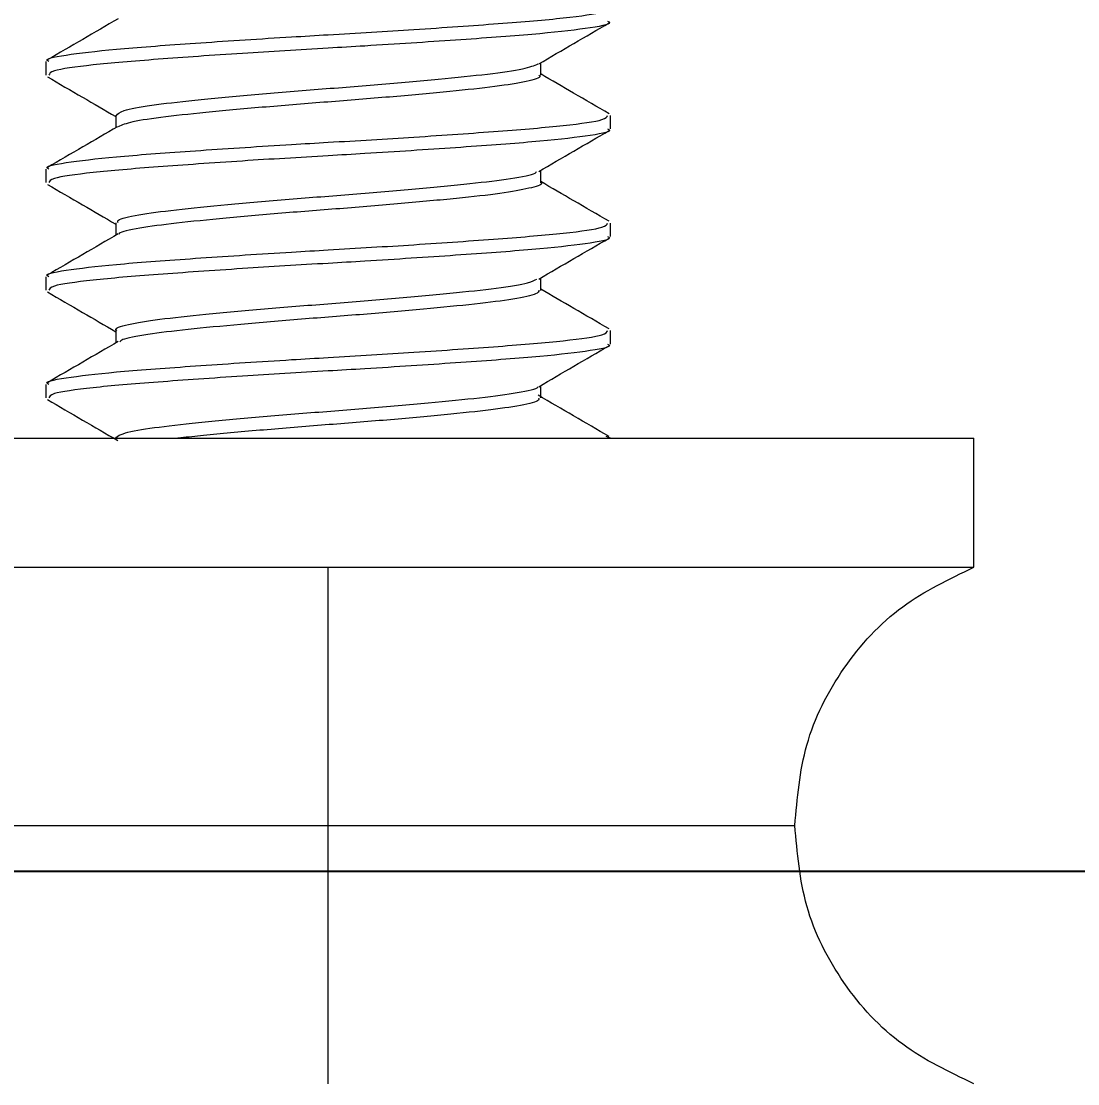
# Model space of a CAD drawing. Header units: millimetres. Extents: x 6 to 425, y 6 to 273.
# Drawn here: x 160.033 to 163.929, y 34.512 to 38.431 of the extents above; entities that cross this region are included whole.
import ezdxf

# ---------------------------------------------------------------- set-up
doc = ezdxf.new("R2010")
doc.units = ezdxf.units.MM
doc.layers.add('ITAR', color=7, linetype='Continuous')
doc.styles.add('SLDTEXTSTYLE0', font='TXT', dxfattribs={"width": 0.75})
doc.dimstyles.new('SLDDIMSTYLE0', dxfattribs={"dimtxt": 3.175, "dimasz": 3.302, "dimexe": 0, "dimexo": 0.0625, "dimgap": 0.79375, "dimtad": 0, "dimtih": 1, "dimtoh": 1, "dimlfac": 2, "dimrnd": 1e-09, "dimzin": 4, "dimdsep": 46, "dimtxsty": 'SLDTEXTSTYLE0', "dimsah": 1, "dimcen": 0.09, "dimadec": 0, "dimazin": 1, "dimtfac": 1, "dimtofl": 0, "dimtmove": 0, "dimatfit": 3, "dimfxl": 1, "dimfrac": 2, "dimtolj": 1, "dimtzin": 12, "dimarcsym": 0})

# ---------------------------------------------------------------- blocks, each defined once
blk = doc.blocks.new('_D_12')
at = {"layer": 'ITAR'}
for p, q in [((244.3698, 85.1475), (141.9194, 85.1475)), ((145.0944, 85.1475), (145.0944, 67.7603)), ((138.4696, 62.0266), (137.8247, 62.0266)), ((137.8247, 62.0266), (137.8247, 56.9863)), ((151.7192, 62.0266), (152.3641, 62.0266)), ((152.3641, 62.0266), (152.3641, 56.9863)), ((137.8247, 56.9863), (138.4696, 56.9863)), ((152.3641, 56.9863), (151.7192, 56.9863)), ((145.0944, 35.2954), (145.0944, 56.3413)), ((244.3698, 35.2954), (141.9194, 35.2954))]:
    blk.add_line(p, q, dxfattribs=at)
for points in [[(145.0944, 85.1475), (144.5864, 81.8455), (145.6024, 81.8455)], [(145.0944, 35.2954), (145.6024, 38.5974), (144.5864, 38.5974)]]:
    blk.add_solid(points, dxfattribs=at)
at = {"layer": 'ITAR', "char_height": 3.175, "attachment_point": 1, "style": 'SLDTEXTSTYLE0'}
for s, insert in [('99.70mm', (135.8472, 66.7643)), ('3.93in', (139.2758, 61.079))]:
    blk.add_mtext(s, dxfattribs=dict(at, insert=insert))

msp = doc.modelspace()

# ---------------------------------------------------------------- linework, layer by layer
at = {"color": 7, "linetype": 'Continuous', "lineweight": 15}
for p, q in [((160.1234, 38.2823), (160.1234, 38.2328)), ((161.9484, 38.2324), (161.9484, 38.2782)), ((160.3812, 38.0843), (160.3812, 38.0385)), ((162.2062, 38.0344), (162.2062, 38.0839)), ((160.1234, 37.8854), (160.1234, 37.836)), ((161.9484, 37.8356), (161.9484, 37.8814)), ((160.3812, 37.6874), (160.3812, 37.6416)), ((162.2062, 37.6375), (162.2062, 37.687)), ((160.1234, 37.4886), (160.1234, 37.4391)), ((161.9484, 37.4387), (161.9484, 37.4845)), ((160.3812, 37.2905), (160.3812, 37.2447)), ((162.2062, 37.2407), (162.2062, 37.2901)), ((160.1234, 37.0917), (160.1234, 37.0422)), ((161.9484, 37.0418), (161.9484, 37.0876)), ((158.7835, 36.8933), (161.1648, 36.8933)), ((161.1648, 36.8933), (163.546, 36.8933)), ((162.2062, 36.8933), (162.1896, 36.8998)), ((163.546, 36.4171), (163.546, 36.8933)), ((158.7835, 36.4171), (161.1648, 36.4171)), ((161.1648, 36.4171), (163.546, 36.4171))]:
    msp.add_line(p, q, dxfattribs=at)
at = {"color": 8, "linetype": 'Continuous', "lineweight": 15}
for p, q in [((159.4436, 35.4646), (161.1648, 35.4646)), ((161.1648, 35.4646), (162.8859, 35.4646))]:
    msp.add_line(p, q, dxfattribs=at)
at = {"color": 7, "linetype": 'Continuous', "lineweight": 15}
for points, knots in [([(160.1349, 38.2823), (160.1314, 38.2841), (160.1151, 38.2929), (160.2045, 38.3095), (160.3976, 38.3308), (160.6864, 38.3516), (160.9579, 38.3695), (161.2261, 38.3851), (161.4957, 38.4014), (161.8043, 38.423), (162.0461, 38.4431), (162.1891, 38.4637), (162.193, 38.4757), (162.1947, 38.4807)], [0, 0, 0, 0, 0.028249, 0.135794, 0.243357, 0.350906, 0.45845, 0.499952, 0.598023, 0.705562, 0.813132, 0.920675, 1, 1, 1, 1]), ([(160.39, 38.4405), (160.3465, 38.4152), (160.2595, 38.3645), (160.1724, 38.3139), (160.1288, 38.2886)], [0, 0, 0, 0, 0.499638, 1, 1, 1, 1]), ([(162.1947, 38.4313), (162.1981, 38.4295), (162.2145, 38.4207), (162.1251, 38.4041), (161.932, 38.3827), (161.6431, 38.3619), (161.3717, 38.344), (161.1034, 38.3284), (160.8339, 38.3122), (160.5253, 38.2906), (160.2835, 38.2705), (160.1404, 38.2499), (160.1365, 38.2379), (160.1349, 38.2328)], [0, 0, 0, 0, 0.0282493, 0.1357942, 0.2433565, 0.350906, 0.4584498, 0.4999517, 0.5980229, 0.7055619, 0.8131321, 0.9206753, 1, 1, 1, 1]), ([(161.941, 38.2739), (161.9843, 38.2992), (162.0708, 38.3495), (162.1574, 38.3998), (162.2006, 38.4249)], [0, 0, 0, 0, 0.500641, 1, 1, 1, 1]), ([(160.3834, 38.084), (160.3886, 38.0898), (160.3994, 38.102), (160.504, 38.1217), (160.6663, 38.1399), (160.8756, 38.1598), (161.1116, 38.1793), (161.3527, 38.1977), (161.5759, 38.218), (161.7605, 38.2363), (161.8932, 38.2555), (161.9245, 38.2682), (161.9397, 38.2744)], [0, 0, 0, 0, 0.093873, 0.196204, 0.29624, 0.398172, 0.499775, 0.600029, 0.702412, 0.802698, 0.90426, 1, 1, 1, 1]), ([(160.1289, 38.2265), (160.1722, 38.2013), (160.2563, 38.1525), (160.3404, 38.1035), (160.3812, 38.0798)], [0, 0, 0, 0, 0.515085, 1, 1, 1, 1]), ([(161.9421, 38.2328), (161.9439, 38.2313), (161.9533, 38.2236), (161.9022, 38.2093), (161.79, 38.1901), (161.6182, 38.1725), (161.409, 38.1529), (161.1777, 38.1345), (160.9454, 38.1163), (160.7324, 38.0967), (160.5578, 38.079), (160.4333, 38.0603), (160.4041, 38.0482), (160.39, 38.0423)], [0, 0, 0, 0, 0.024712, 0.123259, 0.222111, 0.319014, 0.418161, 0.516112, 0.613688, 0.712919, 0.809946, 0.908563, 1, 1, 1, 1]), ([(162.2008, 38.0901), (162.1572, 38.1154), (162.0731, 38.1643), (161.9889, 38.2133), (161.9484, 38.2369)], [0, 0, 0, 0, 0.518031, 1, 1, 1, 1]), ([(160.1349, 37.8854), (160.1314, 37.8873), (160.1151, 37.896), (160.2045, 37.9126), (160.3976, 37.934), (160.6864, 37.9548), (160.9579, 37.9727), (161.2261, 37.9883), (161.4957, 38.0045), (161.8043, 38.0261), (162.0461, 38.0462), (162.1891, 38.0668), (162.193, 38.0788), (162.1947, 38.0839)], [0, 0, 0, 0, 0.028249, 0.135794, 0.243357, 0.350906, 0.45845, 0.499952, 0.598023, 0.705562, 0.813132, 0.920675, 1, 1, 1, 1]), ([(160.3876, 38.0422), (160.3449, 38.0174), (160.2588, 37.9672), (160.1725, 37.9171), (160.129, 37.8918)], [0, 0, 0, 0, 0.495136, 1, 1, 1, 1]), ([(162.1947, 38.0344), (162.1981, 38.0326), (162.2145, 38.0238), (162.1251, 38.0072), (161.932, 37.9859), (161.6431, 37.9651), (161.3717, 37.9472), (161.1034, 37.9316), (160.8339, 37.9153), (160.5253, 37.8937), (160.2835, 37.8736), (160.1404, 37.853), (160.1365, 37.8411), (160.1349, 37.836)], [0, 0, 0, 0, 0.028249, 0.135794, 0.243357, 0.350906, 0.45845, 0.499952, 0.598023, 0.705562, 0.813132, 0.920675, 1, 1, 1, 1]), ([(161.941, 37.877), (161.9842, 37.9022), (162.0707, 37.9526), (162.1573, 38.0029), (162.2007, 38.028)], [0, 0, 0, 0, 0.499618, 1, 1, 1, 1]), ([(160.39, 37.6871), (160.3886, 37.6904), (160.3845, 37.6999), (160.4571, 37.717), (160.5953, 37.7361), (160.7895, 37.7549), (161.0168, 37.7751), (161.2589, 37.7932), (161.4914, 37.8131), (161.6952, 37.8326), (161.8453, 37.851), (161.9272, 37.8668), (161.9323, 37.8751), (161.9335, 37.877)], [0, 0, 0, 0, 0.054003, 0.156422, 0.257633, 0.358582, 0.461076, 0.561265, 0.663446, 0.765146, 0.865654, 0.968222, 1, 1, 1, 1]), ([(160.1289, 37.8296), (160.1722, 37.8045), (160.2563, 37.7556), (160.3404, 37.7067), (160.3812, 37.6829)], [0, 0, 0, 0, 0.515111, 1, 1, 1, 1]), ([(161.9484, 37.8359), (161.9484, 37.8359), (161.9596, 37.8297), (161.92, 37.8176), (161.8261, 37.7979), (161.6663, 37.7803), (161.4655, 37.7611), (161.238, 37.7421), (161.0038, 37.7244), (160.7847, 37.7048), (160.5964, 37.6865), (160.4635, 37.6682), (160.3949, 37.6539), (160.3931, 37.6468), (160.3929, 37.6459)], [0, 0, 0, 0, 0.000082, 0.09806, 0.197465, 0.294623, 0.393579, 0.492461, 0.58966, 0.689088, 0.78695, 0.885028, 0.984409, 1, 1, 1, 1]), ([(162.2008, 37.6933), (162.1572, 37.7186), (162.073, 37.7674), (161.989, 37.8164), (161.9484, 37.84)], [0, 0, 0, 0, 0.51762, 1, 1, 1, 1]), ([(160.1349, 37.4886), (160.1314, 37.4904), (160.1151, 37.4992), (160.2045, 37.5158), (160.3976, 37.5371), (160.6864, 37.5579), (160.9579, 37.5758), (161.2261, 37.5914), (161.4957, 37.6076), (161.8043, 37.6292), (162.0461, 37.6493), (162.1891, 37.6699), (162.193, 37.6819), (162.1947, 37.687)], [0, 0, 0, 0, 0.028249, 0.135794, 0.243357, 0.350906, 0.45845, 0.499952, 0.598023, 0.705562, 0.813132, 0.920675, 1, 1, 1, 1]), ([(160.3901, 37.6468), (160.3466, 37.6215), (160.2595, 37.5708), (160.1724, 37.5202), (160.1288, 37.4949)], [0, 0, 0, 0, 0.4996032, 1, 1, 1, 1]), ([(162.1947, 37.6375), (162.1981, 37.6357), (162.2145, 37.6269), (162.1251, 37.6103), (161.932, 37.589), (161.6431, 37.5682), (161.3717, 37.5503), (161.1034, 37.5347), (160.8339, 37.5184), (160.5253, 37.4968), (160.2835, 37.4767), (160.1404, 37.4561), (160.1365, 37.4442), (160.1349, 37.4391)], [0, 0, 0, 0, 0.028249, 0.135794, 0.243357, 0.350906, 0.45845, 0.499952, 0.598023, 0.705562, 0.813132, 0.920675, 1, 1, 1, 1]), ([(161.941, 37.4802), (161.9842, 37.5053), (162.0707, 37.5557), (162.1573, 37.606), (162.2007, 37.6312)], [0, 0, 0, 0, 0.499618, 1, 1, 1, 1]), ([(160.3855, 37.2901), (160.3841, 37.291), (160.3729, 37.2983), (160.4214, 37.3121), (160.5323, 37.3321), (160.7086, 37.3502), (160.9244, 37.3704), (161.1637, 37.3893), (161.4027, 37.4082), (161.6198, 37.4284), (161.7932, 37.4465), (161.906, 37.4647), (161.9259, 37.4757), (161.9342, 37.4803)], [0, 0, 0, 0, 0.014452, 0.115939, 0.218102, 0.318172, 0.420534, 0.521539, 0.622509, 0.724881, 0.824956, 0.927103, 1, 1, 1, 1]), ([(160.1289, 37.4327), (160.1722, 37.4076), (160.2563, 37.3587), (160.3404, 37.3098), (160.3812, 37.2861)], [0, 0, 0, 0, 0.515111, 1, 1, 1, 1]), ([(161.9421, 37.4389), (161.941, 37.4345), (161.9383, 37.424), (161.8551, 37.406), (161.7124, 37.3879), (161.5202, 37.3693), (161.298, 37.3499), (161.0634, 37.3323), (160.8384, 37.313), (160.6406, 37.294), (160.4919, 37.2763), (160.4071, 37.2603), (160.3988, 37.2516), (160.3964, 37.249)], [0, 0, 0, 0, 0.0726534, 0.1720383, 0.2696479, 0.3678469, 0.467097, 0.5641152, 0.6631666, 0.7617656, 0.8590383, 0.958432, 1, 1, 1, 1]), ([(162.2008, 37.2964), (162.1572, 37.3217), (162.073, 37.3706), (161.989, 37.4195), (161.9484, 37.4432)], [0, 0, 0, 0, 0.517598, 1, 1, 1, 1]), ([(160.1349, 37.0917), (160.1314, 37.0935), (160.1151, 37.1023), (160.2045, 37.1189), (160.3976, 37.1402), (160.6864, 37.161), (160.9579, 37.1789), (161.2261, 37.1945), (161.4957, 37.2108), (161.8043, 37.2324), (162.0461, 37.2525), (162.1891, 37.2731), (162.193, 37.285), (162.1947, 37.2901)], [0, 0, 0, 0, 0.028249, 0.135794, 0.243357, 0.350906, 0.45845, 0.499952, 0.598023, 0.705562, 0.813132, 0.920675, 1, 1, 1, 1]), ([(160.39, 37.2499), (160.3466, 37.2246), (160.2596, 37.1739), (160.1725, 37.1234), (160.129, 37.0981)], [0, 0, 0, 0, 0.499646, 1, 1, 1, 1]), ([(162.1947, 37.2407), (162.1981, 37.2388), (162.2145, 37.23), (162.1251, 37.2134), (161.932, 37.1921), (161.6431, 37.1713), (161.3717, 37.1534), (161.1034, 37.1378), (160.8339, 37.1216), (160.5253, 37.1), (160.2835, 37.0799), (160.1404, 37.0593), (160.1365, 37.0473), (160.1349, 37.0422)], [0, 0, 0, 0, 0.028249, 0.135794, 0.243357, 0.350906, 0.45845, 0.499952, 0.598023, 0.705562, 0.813132, 0.920675, 1, 1, 1, 1]), ([(161.941, 37.0833), (161.9842, 37.1085), (162.0707, 37.1589), (162.1573, 37.2091), (162.2006, 37.2343)], [0, 0, 0, 0, 0.499619, 1, 1, 1, 1]), ([(160.3812, 36.8933), (160.3852, 36.898), (160.3946, 36.909), (160.4807, 36.9276), (160.6333, 36.9461), (160.8359, 36.9655), (161.0684, 36.9854), (161.3105, 37.0036), (161.5378, 37.0238), (161.7333, 37.0426), (161.869, 37.0616), (161.9377, 37.0758), (161.938, 37.0827), (161.938, 37.0833)], [0, 0, 0, 0, 0.076091, 0.178681, 0.279235, 0.380931, 0.483154, 0.583359, 0.685868, 0.786874, 0.888074, 0.990529, 1, 1, 1, 1]), ([(161.9401, 37.0421), (161.9417, 37.0392), (161.9468, 37.0303), (161.882, 37.0142), (161.7548, 36.9954), (161.5728, 36.9775), (161.3571, 36.9578), (161.1236, 36.9399), (160.8945, 36.9212), (160.722, 36.9051), (160.6377, 36.8962), (160.6107, 36.8933)], [0, 0, 0, 0, 0.060444, 0.186967, 0.312592, 0.436886, 0.563736, 0.688009, 0.813659, 0.94017, 1, 1, 1, 1]), ([(162.2007, 36.8996), (162.1571, 36.9249), (162.07, 36.9755), (161.9829, 37.0262), (161.9394, 37.0515)], [0, 0, 0, 0, 0.500392, 1, 1, 1, 1]), ([(160.1289, 37.0359), (160.1722, 37.0107), (160.2588, 36.9604), (160.3453, 36.91), (160.3886, 36.8849)], [0, 0, 0, 0, 0.500382, 1, 1, 1, 1]), ([(161.1648, 35.4646), (161.1648, 35.5774), (161.1648, 35.8084), (161.1648, 36.0942), (161.1648, 36.304), (161.1648, 36.3799), (161.1648, 36.4171)], [0, 0, 0, 0, 0.27426, 0.56141, 0.785739, 1, 1, 1, 1]), ([(162.8859, 35.4646), (162.8946, 35.565), (162.9122, 35.7706), (163.0551, 36.0523), (163.2687, 36.285), (163.455, 36.3737), (163.546, 36.4171)], [0, 0, 0, 0, 0.244173, 0.5, 0.755827, 1, 1, 1, 1]), ([(161.1648, 34.5121), (161.1648, 34.5619), (161.1648, 34.6639), (161.1648, 34.9201), (161.1648, 35.1964), (161.1648, 35.3765), (161.1648, 35.4646)], [0, 0, 0, 0, 0.27426, 0.56141, 0.785739, 1, 1, 1, 1]), ([(163.546, 34.5121), (163.455, 34.5554), (163.2687, 34.6441), (163.0551, 34.8768), (162.9122, 35.1586), (162.8946, 35.3642), (162.8859, 35.4646)], [0, 0, 0, 0, 0.244173, 0.5, 0.755827, 1, 1, 1, 1])]:
    msp.add_open_spline(points, degree=3, knots=knots, dxfattribs=at)

# ---------------------------------------------------------------- dimensions: what is measured, and where the dimension line sits
at = {"layer": 'ITAR'}
dim = msp.add_linear_dim(base=(145.0944, 35.2954), p1=(245.6398, 85.1475), p2=(245.6398, 35.2954), angle=90, dimstyle='SLDDIMSTYLE0', dxfattribs=at)
dim.commit()
dim.dimension.update_dxf_attribs({"geometry": '_D_12', "text_midpoint": (145.0944, 62.0508), "dimtype": 160})

doc.saveas('drawing.dxf')
